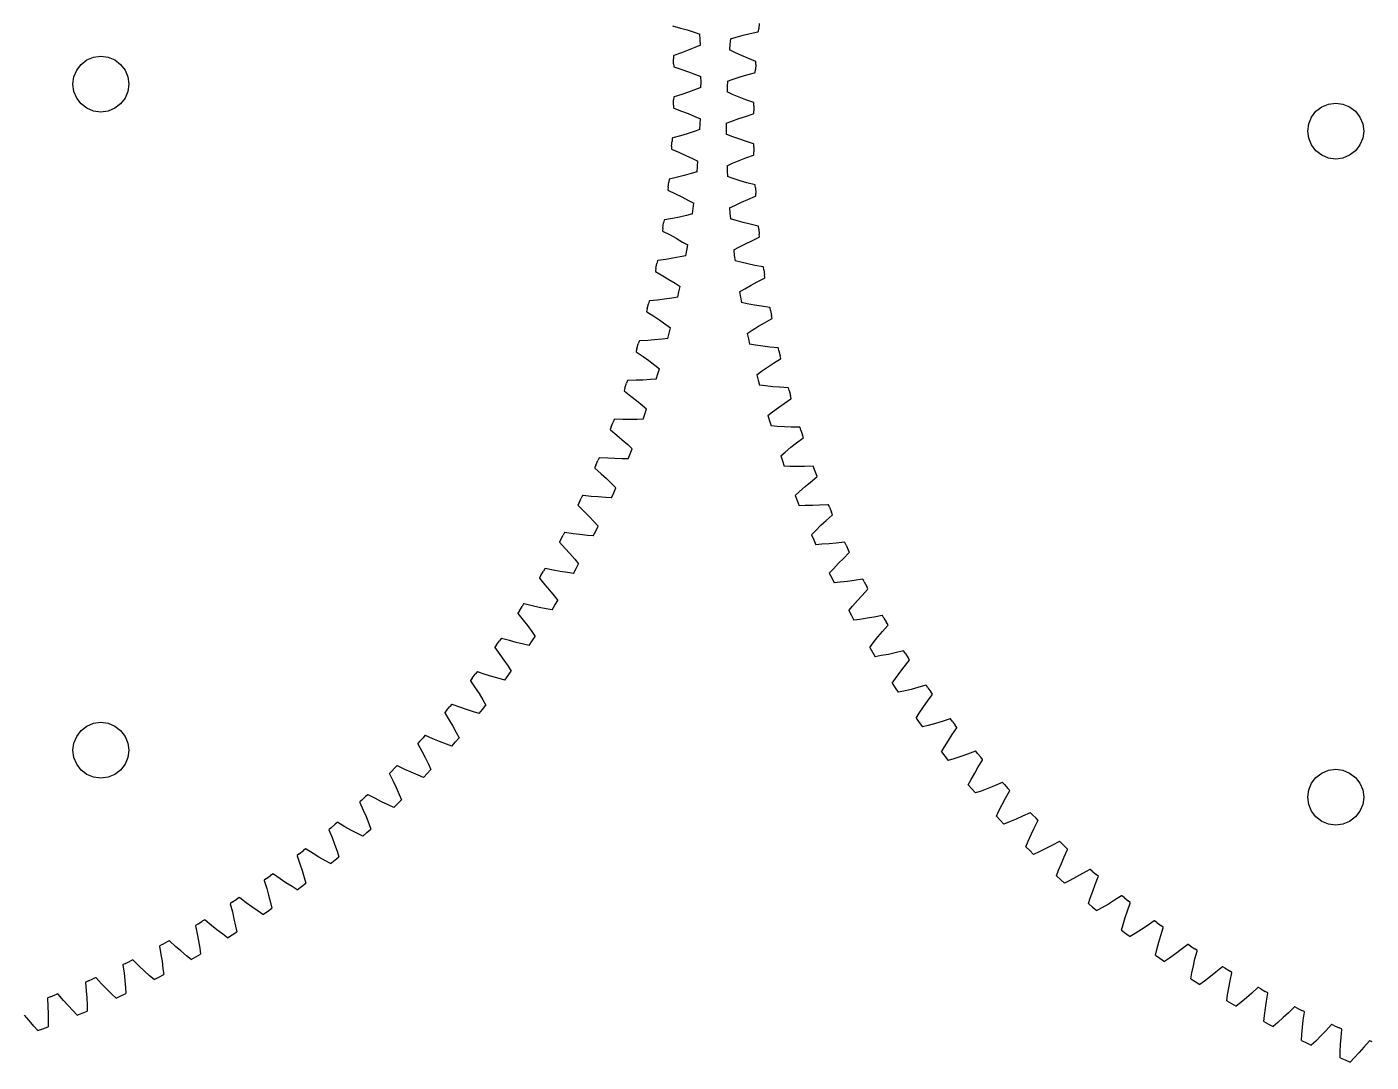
# Model space of a CAD drawing. Header units: millimetres. Extents: x -1110 to 413, y -747 to 380.
# Drawn here: x -763.6 to -650.7, y -442.6 to -355.6 of the extents above; entities that cross this region are included whole.
import ezdxf

# ---------------------------------------------------------------- set-up
doc = ezdxf.new("R2010")
doc.units = ezdxf.units.MM

msp = doc.modelspace()

# ---------------------------------------------------------------- linework, layer by layer
for p, q in [((-709.4, -355.53), (-708.72, -355.72)), ((-702.1, -355.34), (-702.15, -355.77)), ((-708.72, -355.72), (-708.15, -355.88)), ((-708.15, -355.88), (-707.56, -356.07)), ((-707.56, -356.07), (-707.09, -356.23)), ((-707.07, -356.69), (-707.09, -356.23)), ((-707.05, -357.15), (-707.07, -356.69)), ((-704.53, -356.63), (-704.57, -357.08)), ((-704.53, -356.63), (-704.05, -356.49)), ((-704.05, -356.49), (-703.45, -356.32)), ((-703.45, -356.32), (-702.88, -356.18)), ((-702.88, -356.18), (-702.22, -356.03)), ((-702.22, -356.03), (-702.18, -356.01)), ((-702.18, -356.01), (-702.15, -355.77)), ((-708.63, -357.8), (-709.27, -358.03)), ((-708.08, -357.59), (-708.63, -357.8)), ((-707.51, -357.35), (-708.08, -357.59)), ((-707.05, -357.15), (-707.51, -357.35)), ((-704.57, -357.08), (-704.61, -357.54)), ((-704.16, -357.76), (-704.61, -357.54)), ((-703.59, -358.02), (-704.16, -357.76)), ((-759.43, -359.26), (-759.06, -358.78)), ((-759.06, -358.78), (-758.57, -358.4)), ((-758.57, -358.4), (-758.01, -358.17)), ((-758.01, -358.17), (-757.4, -358.09)), ((-757.4, -358.09), (-756.79, -358.17)), ((-756.79, -358.17), (-756.23, -358.4)), ((-756.23, -358.4), (-755.74, -358.78)), ((-755.74, -358.78), (-755.37, -359.26)), ((-709.27, -358.03), (-709.31, -358.06)), ((-709.31, -358.06), (-709.31, -358.3)), ((-709.3, -358.73), (-709.31, -358.3)), ((-709.3, -358.73), (-709.29, -358.96)), ((-709.29, -358.96), (-709.27, -358.98)), ((-709.27, -358.98), (-708.6, -359.2)), ((-703.06, -358.26), (-703.59, -358.02)), ((-702.4, -358.53), (-703.06, -358.26)), ((-702.4, -358.78), (-702.43, -359.21)), ((-702.39, -358.56), (-702.4, -358.53)), ((-702.4, -358.78), (-702.39, -358.56)), ((-759.74, -360.43), (-759.66, -359.83)), ((-759.66, -359.83), (-759.43, -359.26)), ((-755.37, -359.26), (-755.14, -359.83)), ((-755.14, -359.83), (-755.06, -360.43)), ((-708.6, -359.2), (-708.04, -359.39)), ((-708.04, -359.39), (-707.46, -359.61)), ((-707.46, -359.61), (-707, -359.79)), ((-706.99, -360.24), (-707, -359.79)), ((-704.77, -360.17), (-704.3, -360.01)), ((-704.3, -360.01), (-703.71, -359.82)), ((-703.71, -359.82), (-703.14, -359.65)), ((-703.14, -359.65), (-702.49, -359.48)), ((-702.49, -359.48), (-702.45, -359.45)), ((-702.45, -359.45), (-702.43, -359.21)), ((-759.66, -361.04), (-759.74, -360.43)), ((-759.43, -361.61), (-759.66, -361.04)), ((-755.14, -361.04), (-755.37, -361.61)), ((-755.06, -360.43), (-755.14, -361.04)), ((-708.04, -361.1), (-708.6, -361.29)), ((-707.46, -360.88), (-708.04, -361.1)), ((-707, -360.7), (-707.46, -360.88)), ((-707, -360.7), (-706.99, -360.24)), ((-704.79, -360.63), (-704.81, -361.09)), ((-704.35, -361.29), (-704.81, -361.09)), ((-704.77, -360.17), (-704.79, -360.63)), ((-759.06, -362.09), (-759.43, -361.61)), ((-758.57, -362.46), (-759.06, -362.09)), ((-755.74, -362.09), (-756.23, -362.46)), ((-755.37, -361.61), (-755.74, -362.09)), ((-709.31, -362.19), (-709.3, -361.76)), ((-709.31, -362.19), (-709.31, -362.42)), ((-709.29, -361.52), (-709.3, -361.76)), ((-709.25, -361.49), (-709.29, -361.52)), ((-708.6, -361.29), (-709.25, -361.49)), ((-703.78, -361.52), (-704.35, -361.29)), ((-703.23, -361.74), (-703.78, -361.52)), ((-702.57, -361.98), (-703.23, -361.74)), ((-702.55, -362.01), (-702.57, -361.98)), ((-702.56, -362.24), (-702.55, -362.01)), ((-702.56, -362.24), (-702.56, -362.67)), ((-655.35, -362.71), (-654.86, -362.34)), ((-654.86, -362.34), (-654.3, -362.11)), ((-654.3, -362.11), (-653.69, -362.03)), ((-653.69, -362.03), (-653.08, -362.11)), ((-653.08, -362.11), (-652.52, -362.34)), ((-652.52, -362.34), (-652.03, -362.71)), ((-758.01, -362.7), (-758.57, -362.46)), ((-757.4, -362.78), (-758.01, -362.7)), ((-756.79, -362.7), (-757.4, -362.78)), ((-756.23, -362.46), (-756.79, -362.7)), ((-709.31, -362.42), (-709.29, -362.44)), ((-709.29, -362.44), (-708.63, -362.69)), ((-708.63, -362.69), (-708.08, -362.9)), ((-708.08, -362.9), (-707.51, -363.14)), ((-707.51, -363.14), (-707.05, -363.34)), ((-707.07, -363.8), (-707.05, -363.34)), ((-704.4, -363.54), (-703.82, -363.33)), ((-703.82, -363.33), (-703.26, -363.14)), ((-703.26, -363.14), (-702.61, -362.93)), ((-702.61, -362.93), (-702.57, -362.91)), ((-702.57, -362.91), (-702.56, -362.67)), ((-655.95, -363.77), (-655.72, -363.2)), ((-655.72, -363.2), (-655.35, -362.71)), ((-652.03, -362.71), (-651.66, -363.2)), ((-651.66, -363.2), (-651.42, -363.77)), ((-708.15, -364.6), (-708.72, -364.77)), ((-707.56, -364.41), (-708.15, -364.6)), ((-707.09, -364.25), (-707.56, -364.41)), ((-707.09, -364.25), (-707.07, -363.8)), ((-704.87, -363.72), (-704.4, -363.54)), ((-704.87, -363.72), (-704.87, -364.18)), ((-704.87, -364.18), (-704.87, -364.64)), ((-704.4, -364.82), (-704.87, -364.64)), ((-656.03, -364.37), (-655.95, -363.77)), ((-655.95, -364.98), (-656.03, -364.37)), ((-651.42, -363.77), (-651.34, -364.37)), ((-651.34, -364.37), (-651.42, -364.98)), ((-709.46, -365.64), (-709.47, -365.87)), ((-709.46, -365.64), (-709.43, -365.21)), ((-709.41, -364.97), (-709.43, -365.21)), ((-709.37, -364.95), (-709.41, -364.97)), ((-708.72, -364.77), (-709.37, -364.95)), ((-703.82, -365.03), (-704.4, -364.82)), ((-703.26, -365.22), (-703.82, -365.03)), ((-702.59, -365.44), (-703.26, -365.22)), ((-702.57, -365.47), (-702.59, -365.44)), ((-702.56, -365.7), (-702.57, -365.47)), ((-702.56, -365.7), (-702.56, -366.13)), ((-655.72, -365.54), (-655.95, -364.98)), ((-655.35, -366.03), (-655.72, -365.54)), ((-651.66, -365.54), (-652.03, -366.03)), ((-651.42, -364.98), (-651.66, -365.54)), ((-709.47, -365.87), (-709.46, -365.9)), ((-709.46, -365.9), (-708.8, -366.17)), ((-708.8, -366.17), (-708.27, -366.41)), ((-708.27, -366.41), (-707.7, -366.67)), ((-707.7, -366.67), (-707.25, -366.89)), ((-707.29, -367.34), (-707.25, -366.89)), ((-704.35, -367.08), (-703.78, -366.84)), ((-703.78, -366.84), (-703.23, -366.63)), ((-703.23, -366.63), (-702.59, -366.39)), ((-702.59, -366.39), (-702.55, -366.37)), ((-702.55, -366.37), (-702.56, -366.13)), ((-654.86, -366.4), (-655.35, -366.03)), ((-654.3, -366.64), (-654.86, -366.4)), ((-653.69, -366.72), (-654.3, -366.64)), ((-653.08, -366.64), (-653.69, -366.72)), ((-652.52, -366.4), (-653.08, -366.64)), ((-652.03, -366.03), (-652.52, -366.4)), ((-707.81, -367.94), (-708.41, -368.1)), ((-707.33, -367.8), (-707.81, -367.94)), ((-707.33, -367.8), (-707.29, -367.34)), ((-704.81, -367.28), (-704.35, -367.08)), ((-704.81, -367.28), (-704.79, -367.73)), ((-704.79, -367.73), (-704.77, -368.19)), ((-709.76, -369.09), (-709.78, -369.31)), ((-709.76, -369.09), (-709.71, -368.66)), ((-709.68, -368.42), (-709.71, -368.66)), ((-709.64, -368.4), (-709.68, -368.42)), ((-708.98, -368.25), (-709.64, -368.4)), ((-708.41, -368.1), (-708.98, -368.25)), ((-704.3, -368.35), (-704.77, -368.19)), ((-703.71, -368.54), (-704.3, -368.35)), ((-703.14, -368.71), (-703.71, -368.54)), ((-702.46, -368.9), (-703.14, -368.71)), ((-702.44, -368.92), (-702.46, -368.9)), ((-702.43, -369.15), (-702.44, -368.92)), ((-702.43, -369.15), (-702.4, -369.58)), ((-709.78, -369.31), (-709.77, -369.34)), ((-709.77, -369.34), (-709.13, -369.64)), ((-709.13, -369.64), (-708.6, -369.9)), ((-708.6, -369.9), (-708.05, -370.19)), ((-708.05, -370.19), (-707.61, -370.42)), ((-703.59, -370.34), (-703.06, -370.11)), ((-703.06, -370.11), (-702.43, -369.85)), ((-702.43, -369.85), (-702.39, -369.82)), ((-702.39, -369.82), (-702.4, -369.58)), ((-707.72, -371.33), (-708.21, -371.45)), ((-707.72, -371.33), (-707.66, -370.88)), ((-707.66, -370.88), (-707.61, -370.42)), ((-704.61, -370.83), (-704.16, -370.61)), ((-704.61, -370.83), (-704.57, -371.28)), ((-704.57, -371.28), (-704.53, -371.74)), ((-704.16, -370.61), (-703.59, -370.34)), ((-710.2, -372.52), (-710.23, -372.74)), ((-710.2, -372.52), (-710.14, -372.09)), ((-710.1, -371.85), (-710.14, -372.09)), ((-710.06, -371.83), (-710.1, -371.85)), ((-709.39, -371.71), (-710.06, -371.83)), ((-708.81, -371.59), (-709.39, -371.71)), ((-708.21, -371.45), (-708.81, -371.59)), ((-704.05, -371.88), (-704.53, -371.74)), ((-703.45, -372.04), (-704.05, -371.88)), ((-702.88, -372.19), (-703.45, -372.04)), ((-702.19, -372.35), (-702.88, -372.19)), ((-702.17, -372.37), (-702.19, -372.35)), ((-702.15, -372.6), (-702.17, -372.37)), ((-710.23, -372.74), (-710.22, -372.77)), ((-710.22, -372.77), (-709.59, -373.1)), ((-709.59, -373.1), (-709.08, -373.38)), ((-709.08, -373.38), (-708.54, -373.69)), ((-703.26, -373.84), (-702.73, -373.58)), ((-702.73, -373.58), (-702.12, -373.29)), ((-702.15, -372.6), (-702.1, -373.03)), ((-702.12, -373.29), (-702.08, -373.26)), ((-702.08, -373.26), (-702.1, -373.03)), ((-708.54, -373.69), (-708.11, -373.94)), ((-708.26, -374.84), (-708.18, -374.39)), ((-708.18, -374.39), (-708.11, -373.94)), ((-704.25, -374.36), (-703.81, -374.12)), ((-704.25, -374.36), (-704.2, -374.82)), ((-703.81, -374.12), (-703.26, -373.84)), ((-710.79, -375.92), (-710.83, -376.15)), ((-710.79, -375.92), (-710.7, -375.5)), ((-710.66, -375.26), (-710.7, -375.5)), ((-710.61, -375.25), (-710.66, -375.26)), ((-709.94, -375.15), (-710.61, -375.25)), ((-709.36, -375.06), (-709.94, -375.15)), ((-708.75, -374.94), (-709.36, -375.06)), ((-708.26, -374.84), (-708.75, -374.94)), ((-704.2, -374.82), (-704.14, -375.27)), ((-703.65, -375.39), (-704.14, -375.27)), ((-703.05, -375.53), (-703.65, -375.39)), ((-702.47, -375.65), (-703.05, -375.53)), ((-701.78, -375.78), (-702.47, -375.65)), ((-701.76, -375.8), (-701.78, -375.78)), ((-701.72, -376.03), (-701.76, -375.8)), ((-710.83, -376.15), (-710.82, -376.18)), ((-710.82, -376.18), (-710.2, -376.53)), ((-710.2, -376.53), (-709.7, -376.83)), ((-709.7, -376.83), (-709.17, -377.16)), ((-702.79, -377.32), (-702.27, -377.03)), ((-702.27, -377.03), (-701.66, -376.72)), ((-701.72, -376.03), (-701.66, -376.45)), ((-701.63, -376.69), (-701.66, -376.45)), ((-701.66, -376.72), (-701.63, -376.69)), ((-709.17, -377.16), (-708.75, -377.44)), ((-708.94, -378.33), (-708.85, -377.88)), ((-708.85, -377.88), (-708.75, -377.44)), ((-703.75, -377.88), (-703.32, -377.62)), ((-703.75, -377.88), (-703.68, -378.33)), ((-703.32, -377.62), (-702.79, -377.32)), ((-711.51, -379.3), (-711.57, -379.53)), ((-711.51, -379.3), (-711.41, -378.88)), ((-711.36, -378.65), (-711.41, -378.88)), ((-711.31, -378.64), (-711.36, -378.65)), ((-710.64, -378.57), (-711.31, -378.64)), ((-710.05, -378.5), (-710.64, -378.57)), ((-709.44, -378.41), (-710.05, -378.5)), ((-708.94, -378.33), (-709.44, -378.41)), ((-703.68, -378.33), (-703.6, -378.78)), ((-703.11, -378.88), (-703.6, -378.78)), ((-702.5, -379), (-703.11, -378.88)), ((-701.92, -379.09), (-702.5, -379)), ((-701.22, -379.19), (-701.92, -379.09)), ((-701.2, -379.21), (-701.22, -379.19)), ((-701.16, -379.44), (-701.2, -379.21)), ((-711.57, -379.53), (-711.55, -379.55)), ((-711.55, -379.55), (-710.96, -379.93)), ((-710.96, -379.93), (-710.46, -380.26)), ((-710.46, -380.26), (-709.95, -380.61)), ((-701.66, -380.47), (-701.07, -380.13)), ((-701.16, -379.44), (-701.08, -379.86)), ((-701.03, -380.1), (-701.08, -379.86)), ((-701.07, -380.13), (-701.03, -380.1)), ((-709.95, -380.61), (-709.55, -380.9)), ((-709.77, -381.78), (-709.66, -381.34)), ((-709.66, -381.34), (-709.55, -380.9)), ((-703.11, -381.37), (-702.69, -381.1)), ((-703.11, -381.37), (-703.01, -381.82)), ((-702.69, -381.1), (-702.16, -380.77)), ((-702.16, -380.77), (-701.66, -380.47)), ((-712.38, -382.65), (-712.44, -382.87)), ((-712.38, -382.65), (-712.27, -382.24)), ((-712.2, -382.01), (-712.27, -382.24)), ((-712.16, -381.99), (-712.2, -382.01)), ((-711.47, -381.95), (-712.16, -381.99)), ((-710.89, -381.91), (-711.47, -381.95)), ((-710.27, -381.84), (-710.89, -381.91)), ((-709.77, -381.78), (-710.27, -381.84)), ((-703.01, -381.82), (-702.92, -382.27)), ((-702.42, -382.35), (-702.92, -382.27)), ((-701.81, -382.44), (-702.42, -382.35)), ((-701.22, -382.51), (-701.81, -382.44)), ((-700.52, -382.58), (-701.22, -382.51)), ((-700.5, -382.6), (-700.52, -382.58)), ((-700.45, -382.82), (-700.5, -382.6)), ((-712.44, -382.87), (-712.43, -382.9)), ((-712.43, -382.9), (-711.85, -383.3)), ((-711.85, -383.3), (-711.37, -383.65)), ((-711.37, -383.65), (-710.88, -384.02)), ((-700.9, -383.87), (-700.33, -383.51)), ((-700.45, -382.82), (-700.35, -383.24)), ((-700.3, -383.48), (-700.35, -383.24)), ((-700.33, -383.51), (-700.3, -383.48)), ((-710.88, -384.02), (-710.48, -384.33)), ((-710.75, -385.2), (-710.62, -384.77)), ((-710.62, -384.77), (-710.48, -384.33)), ((-702.31, -384.84), (-701.91, -384.55)), ((-702.31, -384.84), (-702.2, -385.28)), ((-701.91, -384.55), (-701.4, -384.19)), ((-701.4, -384.19), (-700.9, -383.87)), ((-713.39, -385.96), (-713.46, -386.18)), ((-713.39, -385.96), (-713.26, -385.55)), ((-713.18, -385.32), (-713.26, -385.55)), ((-713.14, -385.31), (-713.18, -385.32)), ((-712.45, -385.3), (-713.14, -385.31)), ((-711.87, -385.28), (-712.45, -385.3)), ((-711.25, -385.24), (-711.87, -385.28)), ((-710.75, -385.2), (-711.25, -385.24)), ((-702.2, -385.28), (-702.09, -385.72)), ((-701.59, -385.78), (-702.09, -385.72)), ((-700.97, -385.84), (-701.59, -385.78)), ((-700.39, -385.89), (-700.97, -385.84)), ((-699.68, -385.93), (-700.39, -385.89)), ((-699.66, -385.95), (-699.68, -385.93)), ((-699.59, -386.17), (-699.66, -385.95)), ((-713.46, -386.18), (-713.45, -386.2)), ((-713.45, -386.2), (-712.89, -386.63)), ((-712.89, -386.63), (-712.42, -387)), ((-712.42, -387), (-711.94, -387.39)), ((-700.01, -387.24), (-699.45, -386.85)), ((-699.59, -386.17), (-699.48, -386.59)), ((-699.42, -386.82), (-699.48, -386.59)), ((-699.45, -386.85), (-699.42, -386.82)), ((-711.94, -387.39), (-711.56, -387.71)), ((-711.86, -388.58), (-711.71, -388.14)), ((-711.71, -388.14), (-711.56, -387.71)), ((-701.38, -388.27), (-700.98, -387.96)), ((-701.38, -388.27), (-701.25, -388.7)), ((-700.98, -387.96), (-700.49, -387.58)), ((-700.49, -387.58), (-700.01, -387.24)), ((-714.54, -389.22), (-714.62, -389.43)), ((-714.62, -389.43), (-714.61, -389.46)), ((-714.61, -389.46), (-714.06, -389.91)), ((-714.54, -389.22), (-714.38, -388.82)), ((-714.3, -388.59), (-714.38, -388.82)), ((-714.25, -388.58), (-714.3, -388.59)), ((-713.57, -388.6), (-714.25, -388.58)), ((-712.98, -388.6), (-713.57, -388.6)), ((-712.36, -388.59), (-712.98, -388.6)), ((-711.86, -388.58), (-712.36, -388.59)), ((-701.25, -388.7), (-701.11, -389.14)), ((-700.61, -389.18), (-701.11, -389.14)), ((-699.99, -389.21), (-700.61, -389.18)), ((-699.41, -389.24), (-699.99, -389.21)), ((-698.7, -389.25), (-699.41, -389.24)), ((-698.67, -389.27), (-698.7, -389.25)), ((-698.6, -389.49), (-698.67, -389.27)), ((-698.6, -389.49), (-698.47, -389.9)), ((-714.06, -389.91), (-713.61, -390.3)), ((-713.61, -390.3), (-713.15, -390.71)), ((-699.44, -390.93), (-698.97, -390.57)), ((-698.97, -390.57), (-698.43, -390.16)), ((-698.4, -390.13), (-698.47, -389.9)), ((-698.43, -390.16), (-698.4, -390.13)), ((-713.15, -390.71), (-712.78, -391.05)), ((-713.12, -391.9), (-712.95, -391.48)), ((-712.95, -391.48), (-712.78, -391.05)), ((-700.3, -391.65), (-699.92, -391.33)), ((-700.3, -391.65), (-700.15, -392.08)), ((-699.92, -391.33), (-699.44, -390.93)), ((-715.82, -392.43), (-715.91, -392.64)), ((-715.91, -392.64), (-715.9, -392.67)), ((-715.9, -392.67), (-715.37, -393.15)), ((-715.82, -392.43), (-715.65, -392.03)), ((-715.55, -391.81), (-715.65, -392.03)), ((-715.51, -391.81), (-715.55, -391.81)), ((-714.83, -391.85), (-715.51, -391.81)), ((-714.24, -391.88), (-714.83, -391.85)), ((-713.62, -391.9), (-714.24, -391.88)), ((-713.12, -391.9), (-713.62, -391.9)), ((-700.15, -392.08), (-700, -392.51)), ((-699.5, -392.53), (-700, -392.51)), ((-698.88, -392.54), (-699.5, -392.53)), ((-698.29, -392.54), (-698.88, -392.54)), ((-697.58, -392.52), (-698.29, -392.54)), ((-697.24, -393.39), (-697.58, -392.52)), ((-715.37, -393.15), (-714.94, -393.55)), ((-714.94, -393.55), (-714.5, -393.98)), ((-714.5, -393.98), (-714.14, -394.33)), ((-698.25, -394.23), (-697.8, -393.85)), ((-697.8, -393.85), (-697.27, -393.42)), ((-697.27, -393.42), (-697.24, -393.39)), ((-716.94, -394.98), (-717.05, -395.2)), ((-716.9, -394.98), (-716.94, -394.98)), ((-716.22, -395.05), (-716.9, -394.98)), ((-715.63, -395.1), (-716.22, -395.05)), ((-715.01, -395.14), (-715.63, -395.1)), ((-714.52, -395.17), (-714.33, -394.75)), ((-714.33, -394.75), (-714.14, -394.33)), ((-699.08, -394.99), (-698.71, -394.65)), ((-699.08, -394.99), (-698.91, -395.41)), ((-698.71, -394.65), (-698.25, -394.23)), ((-717.23, -395.59), (-717.33, -395.79)), ((-717.33, -395.79), (-717.32, -395.82)), ((-717.32, -395.82), (-716.82, -396.32)), ((-717.23, -395.59), (-717.05, -395.2)), ((-714.52, -395.17), (-715.01, -395.14)), ((-698.91, -395.41), (-698.74, -395.84)), ((-698.24, -395.83), (-698.74, -395.84)), ((-697.62, -395.82), (-698.24, -395.83)), ((-697.03, -395.79), (-697.62, -395.82)), ((-696.33, -395.75), (-697.03, -395.79)), ((-696.3, -395.76), (-696.33, -395.75)), ((-696.21, -395.97), (-696.3, -395.76)), ((-696.21, -395.97), (-696.04, -396.37)), ((-716.82, -396.32), (-716.4, -396.74)), ((-716.4, -396.74), (-715.98, -397.19)), ((-715.98, -397.19), (-715.64, -397.56)), ((-696.92, -397.48), (-696.49, -397.08)), ((-696.49, -397.08), (-695.98, -396.63)), ((-695.95, -396.59), (-696.04, -396.37)), ((-695.98, -396.63), (-695.95, -396.59)), ((-718.78, -398.68), (-718.58, -398.3)), ((-718.46, -398.09), (-718.58, -398.3)), ((-718.42, -398.08), (-718.46, -398.09)), ((-717.74, -398.19), (-718.42, -398.08)), ((-717.16, -398.26), (-717.74, -398.19)), ((-716.54, -398.33), (-717.16, -398.26)), ((-716.05, -398.38), (-716.54, -398.33)), ((-716.05, -398.38), (-715.84, -397.97)), ((-715.84, -397.97), (-715.64, -397.56)), ((-697.72, -398.27), (-697.36, -397.92)), ((-697.72, -398.27), (-697.53, -398.69)), ((-697.36, -397.92), (-696.92, -397.48)), ((-718.78, -398.68), (-718.88, -398.88)), ((-718.88, -398.88), (-718.88, -398.91)), ((-718.88, -398.91), (-718.39, -399.43)), ((-718.39, -399.43), (-718, -399.86)), ((-697.53, -398.69), (-697.34, -399.11)), ((-696.85, -399.08), (-697.34, -399.11)), ((-696.23, -399.04), (-696.85, -399.08)), ((-695.64, -398.99), (-696.23, -399.04)), ((-694.94, -398.91), (-695.64, -398.99)), ((-694.91, -398.93), (-694.94, -398.91)), ((-694.81, -399.14), (-694.91, -398.93)), ((-694.81, -399.14), (-694.63, -399.53)), ((-694.53, -399.74), (-694.63, -399.53)), ((-718, -399.86), (-717.59, -400.33)), ((-717.59, -400.33), (-717.27, -400.71)), ((-717.49, -401.12), (-717.27, -400.71)), ((-695.88, -401.13), (-695.46, -400.67)), ((-695.46, -400.67), (-695.04, -400.26)), ((-695.04, -400.26), (-694.55, -399.78)), ((-694.55, -399.78), (-694.53, -399.74)), ((-720.45, -401.71), (-720.57, -401.9)), ((-720.57, -401.9), (-720.56, -401.93)), ((-720.45, -401.71), (-720.23, -401.33)), ((-720.11, -401.13), (-720.23, -401.33)), ((-720.07, -401.12), (-720.11, -401.13)), ((-719.4, -401.26), (-720.07, -401.12)), ((-718.82, -401.36), (-719.4, -401.26)), ((-718.2, -401.45), (-718.82, -401.36)), ((-717.71, -401.52), (-718.2, -401.45)), ((-717.71, -401.52), (-717.49, -401.12)), ((-696.22, -401.49), (-695.88, -401.13)), ((-696.22, -401.49), (-696.02, -401.9)), ((-696.02, -401.9), (-695.81, -402.31)), ((-720.56, -401.93), (-720.1, -402.47)), ((-720.1, -402.47), (-719.72, -402.92)), ((-719.72, -402.92), (-719.33, -403.41)), ((-695.32, -402.27), (-695.81, -402.31)), ((-694.7, -402.2), (-695.32, -402.27)), ((-694.12, -402.12), (-694.7, -402.2)), ((-693.42, -402.02), (-694.12, -402.12)), ((-693.47, -403.37), (-693, -402.87)), ((-693.39, -402.03), (-693.42, -402.02)), ((-693.28, -402.24), (-693.39, -402.03)), ((-693.28, -402.24), (-693.08, -402.62)), ((-692.98, -402.83), (-693.08, -402.62)), ((-693, -402.87), (-692.98, -402.83)), ((-721.89, -404.09), (-722.02, -404.29)), ((-721.84, -404.09), (-721.89, -404.09)), ((-721.18, -404.25), (-721.84, -404.09)), ((-719.33, -403.41), (-719.03, -403.8)), ((-719.26, -404.19), (-719.03, -403.8)), ((-694.27, -404.27), (-693.86, -403.8)), ((-693.86, -403.8), (-693.47, -403.37)), ((-722.25, -404.66), (-722.37, -404.85)), ((-722.37, -404.85), (-722.37, -404.88)), ((-722.37, -404.88), (-721.93, -405.44)), ((-722.25, -404.66), (-722.02, -404.29)), ((-720.6, -404.38), (-721.18, -404.25)), ((-719.99, -404.5), (-720.6, -404.38)), ((-719.5, -404.58), (-719.99, -404.5)), ((-719.5, -404.58), (-719.26, -404.19)), ((-694.59, -404.65), (-694.27, -404.27)), ((-694.59, -404.65), (-694.37, -405.05)), ((-694.37, -405.05), (-694.15, -405.45)), ((-692.46, -405.19), (-693.04, -405.29)), ((-691.77, -405.06), (-692.46, -405.19)), ((-691.74, -405.07), (-691.77, -405.06)), ((-691.63, -405.27), (-691.74, -405.07)), ((-691.63, -405.27), (-691.41, -405.64)), ((-721.93, -405.44), (-721.57, -405.9)), ((-721.57, -405.9), (-721.2, -406.4)), ((-721.2, -406.4), (-720.92, -406.81)), ((-693.66, -405.39), (-694.15, -405.45)), ((-693.04, -405.29), (-693.66, -405.39)), ((-692.14, -406.86), (-691.76, -406.41)), ((-691.76, -406.41), (-691.31, -405.89)), ((-691.29, -405.85), (-691.41, -405.64)), ((-691.31, -405.89), (-691.29, -405.85)), ((-724.17, -407.53), (-724.3, -407.72)), ((-724.17, -407.53), (-723.92, -407.18)), ((-723.78, -406.98), (-723.92, -407.18)), ((-723.74, -406.99), (-723.78, -406.98)), ((-723.08, -407.17), (-723.74, -406.99)), ((-722.51, -407.32), (-723.08, -407.17)), ((-721.91, -407.47), (-722.51, -407.32)), ((-721.42, -407.57), (-721.91, -407.47)), ((-721.42, -407.57), (-721.17, -407.19)), ((-721.17, -407.19), (-720.92, -406.81)), ((-692.83, -407.74), (-692.53, -407.34)), ((-692.53, -407.34), (-692.14, -406.86)), ((-724.3, -407.72), (-724.3, -407.75)), ((-724.3, -407.75), (-723.88, -408.32)), ((-723.88, -408.32), (-723.55, -408.81)), ((-692.83, -407.74), (-692.6, -408.13)), ((-692.6, -408.13), (-692.36, -408.52)), ((-691.87, -408.43), (-692.36, -408.52)), ((-691.26, -408.32), (-691.87, -408.43)), ((-690.68, -408.19), (-691.26, -408.32)), ((-689.99, -408.03), (-690.68, -408.19)), ((-689.96, -408.04), (-689.99, -408.03)), ((-689.84, -408.23), (-689.96, -408.04)), ((-689.84, -408.23), (-689.61, -408.6)), ((-689.49, -408.8), (-689.61, -408.6)), ((-725.8, -409.79), (-725.95, -409.98)), ((-725.76, -409.8), (-725.8, -409.79)), ((-725.11, -410.01), (-725.76, -409.8)), ((-723.55, -408.81), (-723.2, -409.32)), ((-723.2, -409.32), (-722.93, -409.74)), ((-723.2, -410.11), (-722.93, -409.74)), ((-690.29, -409.84), (-689.93, -409.37)), ((-689.93, -409.37), (-689.5, -408.84)), ((-689.5, -408.84), (-689.49, -408.8)), ((-726.21, -410.33), (-726.35, -410.51)), ((-726.35, -410.51), (-726.35, -410.54)), ((-726.35, -410.54), (-725.96, -411.13)), ((-726.21, -410.33), (-725.95, -409.98)), ((-724.55, -410.18), (-725.11, -410.01)), ((-723.95, -410.35), (-724.55, -410.18)), ((-723.47, -410.48), (-723.95, -410.35)), ((-723.47, -410.48), (-723.2, -410.11)), ((-690.94, -410.75), (-690.66, -410.34)), ((-690.94, -410.75), (-690.69, -411.13)), ((-690.66, -410.34), (-690.29, -409.84)), ((-688.1, -410.92), (-688.78, -411.11)), ((-688.07, -410.93), (-688.1, -410.92)), ((-687.94, -411.12), (-688.07, -410.93)), ((-725.96, -411.13), (-725.64, -411.62)), ((-725.64, -411.62), (-725.31, -412.15)), ((-690.69, -411.13), (-690.44, -411.51)), ((-689.95, -411.4), (-690.44, -411.51)), ((-689.35, -411.26), (-689.95, -411.4)), ((-688.78, -411.11), (-689.35, -411.26)), ((-687.98, -412.26), (-687.57, -411.71)), ((-687.94, -411.12), (-687.69, -411.47)), ((-687.56, -411.67), (-687.69, -411.47)), ((-687.57, -411.71), (-687.56, -411.67)), ((-728.36, -413.03), (-728.51, -413.21)), ((-728.36, -413.03), (-728.09, -412.7)), ((-727.93, -412.51), (-728.09, -412.7)), ((-727.89, -412.52), (-727.93, -412.51)), ((-727.25, -412.76), (-727.89, -412.52)), ((-726.7, -412.96), (-727.25, -412.76)), ((-726.11, -413.15), (-726.7, -412.96)), ((-725.63, -413.3), (-726.11, -413.15)), ((-725.63, -413.3), (-725.35, -412.94)), ((-725.35, -412.94), (-725.06, -412.58)), ((-725.31, -412.15), (-725.06, -412.58)), ((-688.66, -413.26), (-688.31, -412.74)), ((-688.31, -412.74), (-687.98, -412.26)), ((-758.57, -414.35), (-758.01, -414.11)), ((-758.01, -414.11), (-757.4, -414.03)), ((-757.4, -414.03), (-756.79, -414.11)), ((-756.79, -414.11), (-756.23, -414.35)), ((-728.51, -413.21), (-728.51, -413.24)), ((-728.51, -413.24), (-728.14, -413.84)), ((-728.14, -413.84), (-727.85, -414.35)), ((-688.93, -413.68), (-688.66, -413.26)), ((-688.93, -413.68), (-688.66, -414.05)), ((-688.66, -414.05), (-688.39, -414.42)), ((-687.91, -414.29), (-688.39, -414.42)), ((-687.31, -414.12), (-687.91, -414.29)), ((-686.75, -413.95), (-687.31, -414.12)), ((-686.08, -413.73), (-686.75, -413.95)), ((-686.05, -413.74), (-686.08, -413.73)), ((-685.91, -413.92), (-686.05, -413.74)), ((-685.91, -413.92), (-685.65, -414.26)), ((-685.51, -414.46), (-685.65, -414.26)), ((-759.66, -415.77), (-759.43, -415.21)), ((-759.43, -415.21), (-759.06, -414.72)), ((-759.06, -414.72), (-758.57, -414.35)), ((-756.23, -414.35), (-755.74, -414.72)), ((-755.74, -414.72), (-755.37, -415.21)), ((-755.37, -415.21), (-755.14, -415.77)), ((-730.63, -415.64), (-730.34, -415.32)), ((-730.18, -415.14), (-730.34, -415.32)), ((-730.13, -415.15), (-730.18, -415.14)), ((-729.51, -415.42), (-730.13, -415.15)), ((-728.96, -415.64), (-729.51, -415.42)), ((-727.85, -414.35), (-727.55, -414.89)), ((-727.61, -415.68), (-727.31, -415.33)), ((-727.55, -414.89), (-727.31, -415.33)), ((-686.22, -415.56), (-685.9, -415.06)), ((-685.9, -415.06), (-685.52, -414.5)), ((-685.52, -414.5), (-685.51, -414.46)), ((-759.74, -416.38), (-759.66, -415.77)), ((-759.66, -416.98), (-759.74, -416.38)), ((-755.14, -415.77), (-755.06, -416.38)), ((-755.06, -416.38), (-755.14, -416.98)), ((-730.78, -415.81), (-730.79, -415.84)), ((-730.79, -415.84), (-730.45, -416.46)), ((-730.63, -415.64), (-730.78, -415.81)), ((-730.45, -416.46), (-730.17, -416.98)), ((-728.38, -415.86), (-728.96, -415.64)), ((-727.91, -416.02), (-728.38, -415.86)), ((-727.91, -416.02), (-727.61, -415.68)), ((-686.8, -416.52), (-686.55, -416.09)), ((-686.8, -416.52), (-686.52, -416.88)), ((-686.55, -416.09), (-686.22, -415.56)), ((-683.95, -416.45), (-684.61, -416.7)), ((-683.92, -416.46), (-683.95, -416.45)), ((-683.77, -416.64), (-683.92, -416.46)), ((-759.43, -417.55), (-759.66, -416.98)), ((-759.06, -418.04), (-759.43, -417.55)), ((-755.37, -417.55), (-755.74, -418.04)), ((-755.14, -416.98), (-755.37, -417.55)), ((-732.53, -417.68), (-732.7, -417.85)), ((-732.49, -417.69), (-732.53, -417.68)), ((-731.87, -417.98), (-732.49, -417.69)), ((-730.17, -416.98), (-729.89, -417.54)), ((-729.89, -417.54), (-729.68, -417.99)), ((-686.52, -416.88), (-686.23, -417.24)), ((-685.75, -417.09), (-686.23, -417.24)), ((-685.16, -416.89), (-685.75, -417.09)), ((-684.61, -416.7), (-685.16, -416.89)), ((-683.77, -416.64), (-683.5, -416.97)), ((-683.72, -417.78), (-683.36, -417.2)), ((-683.35, -417.16), (-683.5, -416.97)), ((-683.36, -417.2), (-683.35, -417.16)), ((-758.57, -418.41), (-759.06, -418.04)), ((-758.01, -418.64), (-758.57, -418.41)), ((-757.4, -418.72), (-758.01, -418.64)), ((-756.79, -418.64), (-757.4, -418.72)), ((-756.23, -418.41), (-756.79, -418.64)), ((-755.74, -418.04), (-756.23, -418.41)), ((-733.16, -418.32), (-733.17, -418.35)), ((-733.17, -418.35), (-732.85, -418.98)), ((-733, -418.16), (-733.16, -418.32)), ((-733, -418.16), (-732.7, -417.85)), ((-731.34, -418.22), (-731.87, -417.98)), ((-730.76, -418.47), (-731.34, -418.22)), ((-730.3, -418.65), (-730.76, -418.47)), ((-730.3, -418.65), (-729.99, -418.32)), ((-729.99, -418.32), (-729.68, -417.99)), ((-684.55, -419.27), (-684.31, -418.83)), ((-684.31, -418.83), (-684.01, -418.29)), ((-684.01, -418.29), (-683.72, -417.78)), ((-655.72, -419.14), (-655.35, -418.66)), ((-655.35, -418.66), (-654.86, -418.29)), ((-654.86, -418.29), (-654.3, -418.05)), ((-654.3, -418.05), (-653.69, -417.97)), ((-653.69, -417.97), (-653.08, -418.05)), ((-653.08, -418.05), (-652.52, -418.29)), ((-652.52, -418.29), (-652.03, -418.66)), ((-652.03, -418.66), (-651.66, -419.14)), ((-732.85, -418.98), (-732.6, -419.51)), ((-732.6, -419.51), (-732.35, -420.08)), ((-684.55, -419.27), (-684.25, -419.62)), ((-684.25, -419.62), (-683.95, -419.96)), ((-683.48, -419.8), (-683.95, -419.96)), ((-682.9, -419.58), (-683.48, -419.8)), ((-682.35, -419.36), (-682.9, -419.58)), ((-681.7, -419.08), (-682.35, -419.36)), ((-681.67, -419.09), (-681.7, -419.08)), ((-681.52, -419.26), (-681.67, -419.09)), ((-681.52, -419.26), (-681.23, -419.58)), ((-681.42, -420.4), (-681.08, -419.8)), ((-681.07, -419.76), (-681.23, -419.58)), ((-681.08, -419.8), (-681.07, -419.76)), ((-656.03, -420.32), (-655.95, -419.71)), ((-655.95, -419.71), (-655.72, -419.14)), ((-651.66, -419.14), (-651.42, -419.71)), ((-651.42, -419.71), (-651.34, -420.32)), ((-735.48, -420.57), (-735.65, -420.72)), ((-735.65, -420.72), (-735.65, -420.75)), ((-735.65, -420.75), (-735.36, -421.4)), ((-735.48, -420.57), (-735.17, -420.27)), ((-734.99, -420.11), (-735.17, -420.27)), ((-734.95, -420.12), (-734.99, -420.11)), ((-734.34, -420.44), (-734.95, -420.12)), ((-733.82, -420.71), (-734.34, -420.44)), ((-733.26, -420.97), (-733.82, -420.71)), ((-732.8, -421.18), (-733.26, -420.97)), ((-732.8, -421.18), (-732.47, -420.86)), ((-732.47, -420.86), (-732.15, -420.54)), ((-732.35, -420.08), (-732.15, -420.54)), ((-681.97, -421.47), (-681.69, -420.92)), ((-681.69, -420.92), (-681.42, -420.4)), ((-655.95, -420.92), (-656.03, -420.32)), ((-655.72, -421.49), (-655.95, -420.92)), ((-651.42, -420.92), (-651.66, -421.49)), ((-651.34, -420.32), (-651.42, -420.92)), ((-735.36, -421.4), (-735.13, -421.94)), ((-735.13, -421.94), (-734.9, -422.52)), ((-682.18, -421.92), (-681.97, -421.47)), ((-682.18, -421.92), (-681.87, -422.26)), ((-680.52, -422.16), (-681.1, -422.4)), ((-679.99, -421.92), (-680.52, -422.16)), ((-679.35, -421.62), (-679.99, -421.92)), ((-679.32, -421.62), (-679.35, -421.62)), ((-679.16, -421.79), (-679.32, -421.62)), ((-679.16, -421.79), (-678.86, -422.09)), ((-678.69, -422.27), (-678.86, -422.09)), ((-655.35, -421.97), (-655.72, -421.49)), ((-654.86, -422.35), (-655.35, -421.97)), ((-652.03, -421.97), (-652.52, -422.35)), ((-651.66, -421.49), (-652.03, -421.97)), ((-738.23, -423.02), (-738.24, -423.05)), ((-738.24, -423.05), (-737.97, -423.71)), ((-738.06, -422.88), (-738.23, -423.02)), ((-738.06, -422.88), (-737.73, -422.59)), ((-737.55, -422.44), (-737.73, -422.59)), ((-737.5, -422.45), (-737.55, -422.44)), ((-736.91, -422.8), (-737.5, -422.45)), ((-736.4, -423.08), (-736.91, -422.8)), ((-735.85, -423.37), (-736.4, -423.08)), ((-735.41, -423.6), (-735.06, -423.29)), ((-735.06, -423.29), (-734.73, -422.99)), ((-734.9, -422.52), (-734.73, -422.99)), ((-681.87, -422.26), (-681.56, -422.59)), ((-681.1, -422.4), (-681.56, -422.59)), ((-679.26, -423.45), (-679.01, -422.92)), ((-679.01, -422.92), (-678.7, -422.31)), ((-678.7, -422.31), (-678.69, -422.27)), ((-654.3, -422.58), (-654.86, -422.35)), ((-653.69, -422.66), (-654.3, -422.58)), ((-653.08, -422.58), (-653.69, -422.66)), ((-652.52, -422.35), (-653.08, -422.58)), ((-737.97, -423.71), (-737.77, -424.26)), ((-737.77, -424.26), (-737.56, -424.85)), ((-735.41, -423.6), (-735.85, -423.37)), ((-679.71, -424.48), (-679.52, -424.02)), ((-679.71, -424.48), (-679.39, -424.8)), ((-679.52, -424.02), (-679.26, -423.45)), ((-677.52, -424.38), (-678.04, -424.64)), ((-676.89, -424.05), (-677.52, -424.38)), ((-676.86, -424.05), (-676.89, -424.05)), ((-676.69, -424.21), (-676.86, -424.05)), ((-676.69, -424.21), (-676.38, -424.51)), ((-740.73, -425.07), (-740.91, -425.21)), ((-740.91, -425.21), (-740.91, -425.24)), ((-740.91, -425.24), (-740.68, -425.91)), ((-740.73, -425.07), (-740.39, -424.8)), ((-740.2, -424.66), (-740.39, -424.8)), ((-740.16, -424.67), (-740.2, -424.66)), ((-739.58, -425.04), (-740.16, -424.67)), ((-739.08, -425.35), (-739.58, -425.04)), ((-738.54, -425.66), (-739.08, -425.35)), ((-738.11, -425.9), (-737.75, -425.61)), ((-737.75, -425.61), (-737.4, -425.32)), ((-737.56, -424.85), (-737.4, -425.32)), ((-679.39, -424.8), (-679.06, -425.12)), ((-678.6, -424.91), (-679.06, -425.12)), ((-678.04, -424.64), (-678.6, -424.91)), ((-676.73, -425.88), (-676.5, -425.34)), ((-676.5, -425.34), (-676.22, -424.72)), ((-676.21, -424.67), (-676.38, -424.51)), ((-676.22, -424.72), (-676.21, -424.67)), ((-740.68, -425.91), (-740.5, -426.47)), ((-740.5, -426.47), (-740.31, -427.06)), ((-738.11, -425.9), (-738.54, -425.66)), ((-677.13, -426.92), (-676.96, -426.46)), ((-676.96, -426.46), (-676.73, -425.88)), ((-674.95, -426.73), (-675.46, -427.02)), ((-674.33, -426.38), (-674.95, -426.73)), ((-674.3, -426.38), (-674.33, -426.38)), ((-674.13, -426.53), (-674.3, -426.38)), ((-674.13, -426.53), (-673.8, -426.81)), ((-743.67, -427.29), (-743.68, -427.32)), ((-743.68, -427.32), (-743.47, -428)), ((-743.49, -427.16), (-743.67, -427.29)), ((-743.49, -427.16), (-743.14, -426.9)), ((-742.94, -426.76), (-743.14, -426.9)), ((-742.9, -426.78), (-742.94, -426.76)), ((-742.34, -427.17), (-742.9, -426.78)), ((-741.85, -427.5), (-742.34, -427.17)), ((-741.33, -427.83), (-741.85, -427.5)), ((-740.9, -428.1), (-741.33, -427.83)), ((-740.9, -428.1), (-740.54, -427.82)), ((-740.54, -427.82), (-740.18, -427.54)), ((-740.31, -427.06), (-740.18, -427.54)), ((-677.13, -426.92), (-676.8, -427.23)), ((-676.8, -427.23), (-676.46, -427.53)), ((-676.01, -427.31), (-676.46, -427.53)), ((-675.46, -427.02), (-676.01, -427.31)), ((-674.09, -428.2), (-673.89, -427.65)), ((-673.89, -427.65), (-673.63, -427.02)), ((-673.62, -426.97), (-673.8, -426.81)), ((-673.63, -427.02), (-673.62, -426.97)), ((-746.33, -429.12), (-745.97, -428.88)), ((-745.77, -428.75), (-745.97, -428.88)), ((-745.73, -428.77), (-745.77, -428.75)), ((-745.19, -429.19), (-745.73, -428.77)), ((-743.47, -428), (-743.31, -428.56)), ((-743.31, -428.56), (-743.16, -429.16)), ((-674.46, -429.26), (-674.3, -428.79)), ((-674.3, -428.79), (-674.09, -428.2)), ((-672.28, -428.98), (-672.78, -429.29)), ((-671.68, -428.6), (-672.28, -428.98)), ((-671.65, -428.6), (-671.68, -428.6)), ((-671.47, -428.74), (-671.65, -428.6)), ((-671.47, -428.74), (-671.13, -429.01)), ((-746.52, -429.25), (-746.53, -429.28)), ((-746.53, -429.28), (-746.35, -429.96)), ((-746.33, -429.12), (-746.52, -429.25)), ((-746.35, -429.96), (-746.22, -430.53)), ((-744.71, -429.53), (-745.19, -429.19)), ((-744.2, -429.89), (-744.71, -429.53)), ((-743.79, -430.17), (-744.2, -429.89)), ((-743.79, -430.17), (-743.41, -429.91)), ((-743.41, -429.91), (-743.04, -429.65)), ((-743.16, -429.16), (-743.04, -429.65)), ((-674.46, -429.26), (-674.11, -429.55)), ((-674.11, -429.55), (-673.75, -429.84)), ((-673.32, -429.6), (-673.75, -429.84)), ((-672.78, -429.29), (-673.32, -429.6)), ((-671.36, -430.41), (-671.18, -429.85)), ((-671.18, -429.85), (-670.95, -429.21)), ((-670.95, -429.16), (-671.13, -429.01)), ((-670.95, -429.21), (-670.95, -429.16)), ((-749.45, -431.08), (-749.46, -431.11)), ((-749.46, -431.11), (-749.31, -431.8)), ((-749.25, -430.97), (-749.45, -431.08)), ((-749.25, -430.97), (-748.89, -430.74)), ((-748.68, -430.62), (-748.89, -430.74)), ((-748.64, -430.64), (-748.68, -430.62)), ((-748.11, -431.08), (-748.64, -430.64)), ((-747.66, -431.45), (-748.11, -431.08)), ((-746.22, -430.53), (-746.09, -431.14)), ((-746.09, -431.14), (-745.99, -431.63)), ((-671.68, -431.48), (-671.55, -431)), ((-671.55, -431), (-671.36, -430.41)), ((-669.52, -431.11), (-670.01, -431.44)), ((-668.94, -430.71), (-669.52, -431.11)), ((-668.91, -430.7), (-668.94, -430.71)), ((-668.72, -430.84), (-668.91, -430.7)), ((-668.72, -430.84), (-668.37, -431.09)), ((-668.18, -431.24), (-668.37, -431.09)), ((-668.18, -431.28), (-668.18, -431.24)), ((-751.66, -432.37), (-751.88, -432.48)), ((-751.62, -432.39), (-751.66, -432.37)), ((-749.31, -431.8), (-749.2, -432.38)), ((-749.2, -432.38), (-749.09, -432.99)), ((-747.16, -431.82), (-747.66, -431.45)), ((-746.76, -432.12), (-747.16, -431.82)), ((-746.76, -432.12), (-746.37, -431.88)), ((-746.37, -431.88), (-745.99, -431.63)), ((-671.68, -431.48), (-671.32, -431.76)), ((-671.32, -431.76), (-670.96, -432.03)), ((-670.53, -431.77), (-670.96, -432.03)), ((-670.01, -431.44), (-670.53, -431.77)), ((-668.55, -432.5), (-668.39, -431.93)), ((-668.39, -431.93), (-668.18, -431.28)), ((-752.45, -432.8), (-752.47, -432.82)), ((-752.47, -432.82), (-752.35, -433.52)), ((-752.25, -432.69), (-752.45, -432.8)), ((-752.25, -432.69), (-751.88, -432.48)), ((-751.12, -432.85), (-751.62, -432.39)), ((-750.68, -433.23), (-751.12, -432.85)), ((-750.2, -433.63), (-750.68, -433.23)), ((-749.41, -433.72), (-749.02, -433.49)), ((-749.09, -432.99), (-749.02, -433.49)), ((-668.82, -433.59), (-668.7, -433.1)), ((-668.7, -433.1), (-668.55, -432.5)), ((-667.15, -433.47), (-667.66, -433.83)), ((-666.67, -433.12), (-667.15, -433.47)), ((-666.11, -432.7), (-666.67, -433.12)), ((-666.08, -432.69), (-666.11, -432.7)), ((-665.89, -432.82), (-666.08, -432.69)), ((-665.89, -432.82), (-665.53, -433.06)), ((-665.33, -433.2), (-665.53, -433.06)), ((-665.51, -433.9), (-665.33, -433.24)), ((-665.33, -433.24), (-665.33, -433.2)), ((-755.53, -434.38), (-755.54, -434.41)), ((-755.54, -434.41), (-755.45, -435.11)), ((-755.32, -434.28), (-755.53, -434.38)), ((-755.32, -434.28), (-754.94, -434.09)), ((-754.72, -433.99), (-754.94, -434.09)), ((-754.68, -434.01), (-754.72, -433.99)), ((-754.2, -434.49), (-754.68, -434.01)), ((-753.77, -434.89), (-754.2, -434.49)), ((-752.35, -433.52), (-752.26, -434.1)), ((-752.26, -434.1), (-752.18, -434.72)), ((-749.81, -433.94), (-750.2, -433.63)), ((-749.81, -433.94), (-749.41, -433.72)), ((-668.82, -433.59), (-668.45, -433.85)), ((-668.45, -433.85), (-668.07, -434.11)), ((-667.66, -433.83), (-668.07, -434.11)), ((-665.77, -435.08), (-665.64, -434.47)), ((-665.64, -434.47), (-665.51, -433.9)), ((-663.2, -434.57), (-663.75, -435.02)), ((-663.17, -434.56), (-663.2, -434.57)), ((-662.98, -434.68), (-663.17, -434.56)), ((-758.45, -435.75), (-758.66, -435.84)), ((-758.45, -435.75), (-758.06, -435.57)), ((-757.84, -435.48), (-758.06, -435.57)), ((-757.8, -435.5), (-757.84, -435.48)), ((-757.34, -436), (-757.8, -435.5)), ((-755.45, -435.11), (-755.39, -435.7)), ((-755.39, -435.7), (-755.33, -436.32)), ((-753.31, -435.31), (-753.77, -434.89)), ((-752.93, -435.64), (-753.31, -435.31)), ((-752.93, -435.64), (-752.53, -435.43)), ((-752.53, -435.43), (-752.12, -435.22)), ((-752.18, -434.72), (-752.12, -435.22)), ((-665.87, -435.57), (-665.77, -435.08)), ((-665.87, -435.57), (-665.49, -435.81)), ((-664.7, -435.76), (-665.1, -436.06)), ((-664.2, -435.38), (-664.7, -435.76)), ((-663.75, -435.02), (-664.2, -435.38)), ((-662.98, -434.68), (-662.61, -434.9)), ((-662.66, -436.32), (-662.55, -435.74)), ((-662.4, -435.03), (-662.61, -434.9)), ((-662.55, -435.74), (-662.4, -435.08)), ((-662.4, -435.08), (-662.4, -435.03)), ((-761.02, -436.83), (-761.24, -436.92)), ((-760.98, -436.86), (-761.02, -436.83)), ((-760.54, -437.38), (-760.98, -436.86)), ((-758.66, -435.84), (-758.68, -435.86)), ((-758.68, -435.86), (-758.62, -436.57)), ((-758.62, -436.57), (-758.58, -437.16)), ((-756.93, -436.42), (-757.34, -436)), ((-756.49, -436.86), (-756.93, -436.42)), ((-756.12, -437.2), (-756.49, -436.86)), ((-755.71, -437.01), (-755.3, -436.81)), ((-755.33, -436.32), (-755.3, -436.81)), ((-665.49, -435.81), (-665.1, -436.06)), ((-662.77, -436.93), (-662.66, -436.32)), ((-660.74, -436.79), (-661.18, -437.17)), ((-660.22, -436.31), (-660.74, -436.79)), ((-660.18, -436.31), (-660.22, -436.31)), ((-659.99, -436.42), (-660.18, -436.31)), ((-659.99, -436.42), (-659.61, -436.63)), ((-659.4, -436.74), (-659.61, -436.63)), ((-659.51, -437.46), (-659.4, -436.79)), ((-659.4, -436.79), (-659.4, -436.74)), ((-761.86, -437.16), (-761.87, -437.19)), ((-761.87, -437.19), (-761.84, -437.89)), ((-761.64, -437.08), (-761.86, -437.16)), ((-761.84, -437.89), (-761.83, -438.48)), ((-761.64, -437.08), (-761.24, -436.92)), ((-760.15, -437.82), (-760.54, -437.38)), ((-759.73, -438.27), (-760.15, -437.82)), ((-758.58, -437.16), (-758.55, -437.78)), ((-758.55, -437.78), (-758.54, -438.28)), ((-756.12, -437.2), (-755.71, -437.01)), ((-662.84, -437.43), (-662.77, -436.93)), ((-662.84, -437.43), (-662.45, -437.65)), ((-662.45, -437.65), (-662.05, -437.88)), ((-661.66, -437.57), (-662.05, -437.88)), ((-661.18, -437.17), (-661.66, -437.57)), ((-659.6, -438.04), (-659.51, -437.46)), ((-657.16, -437.93), (-657.66, -438.43)), ((-657.13, -437.92), (-657.16, -437.93)), ((-656.93, -438.03), (-657.13, -437.92)), ((-656.93, -438.03), (-656.54, -438.22)), ((-763.42, -439.08), (-763.8, -438.62)), ((-763.02, -439.55), (-763.42, -439.08)), ((-761.83, -438.48), (-761.83, -439.1)), ((-761.83, -439.1), (-761.83, -439.6)), ((-759.38, -438.63), (-759.73, -438.27)), ((-759.38, -438.63), (-758.96, -438.45)), ((-758.96, -438.45), (-758.54, -438.28)), ((-659.74, -439.15), (-659.68, -438.66)), ((-659.74, -439.15), (-659.33, -439.37)), ((-659.68, -438.66), (-659.6, -438.04)), ((-658.09, -438.83), (-658.55, -439.25)), ((-657.66, -438.43), (-658.09, -438.83)), ((-656.33, -438.33), (-656.54, -438.22)), ((-656.47, -439.63), (-656.41, -439.05)), ((-656.41, -439.05), (-656.32, -438.37)), ((-656.32, -438.37), (-656.33, -438.33)), ((-762.69, -439.92), (-763.02, -439.55)), ((-762.69, -439.92), (-762.26, -439.76)), ((-762.26, -439.76), (-761.83, -439.6)), ((-659.33, -439.37), (-658.93, -439.58)), ((-658.55, -439.25), (-658.93, -439.58)), ((-656.56, -440.75), (-656.53, -440.25)), ((-656.53, -440.25), (-656.47, -439.63)), ((-654.52, -439.94), (-654.93, -440.36)), ((-654.04, -439.42), (-654.52, -439.94)), ((-654.01, -439.41), (-654.04, -439.42)), ((-653.8, -439.51), (-654.01, -439.41)), ((-653.8, -439.51), (-653.41, -439.68)), ((-653.19, -439.78), (-653.41, -439.68)), ((-653.24, -440.51), (-653.18, -439.83)), ((-653.18, -439.83), (-653.19, -439.78)), ((-656.56, -440.75), (-656.15, -440.95)), ((-656.15, -440.95), (-655.74, -441.14)), ((-655.37, -440.8), (-655.74, -441.14)), ((-654.93, -440.36), (-655.37, -440.8)), ((-653.31, -441.71), (-653.28, -441.09)), ((-653.28, -441.09), (-653.24, -440.51)), ((-651.32, -441.32), (-651.71, -441.75)), ((-650.86, -440.78), (-651.32, -441.32)), ((-650.83, -440.77), (-650.86, -440.78)), ((-650.62, -440.86), (-650.83, -440.77)), ((-653.32, -442.21), (-653.31, -441.71)), ((-653.32, -442.21), (-652.9, -442.39)), ((-652.9, -442.39), (-652.48, -442.57)), ((-652.14, -442.21), (-652.48, -442.57)), ((-651.71, -441.75), (-652.14, -442.21))]:
    msp.add_line(p, q)

doc.saveas('drawing.dxf')
